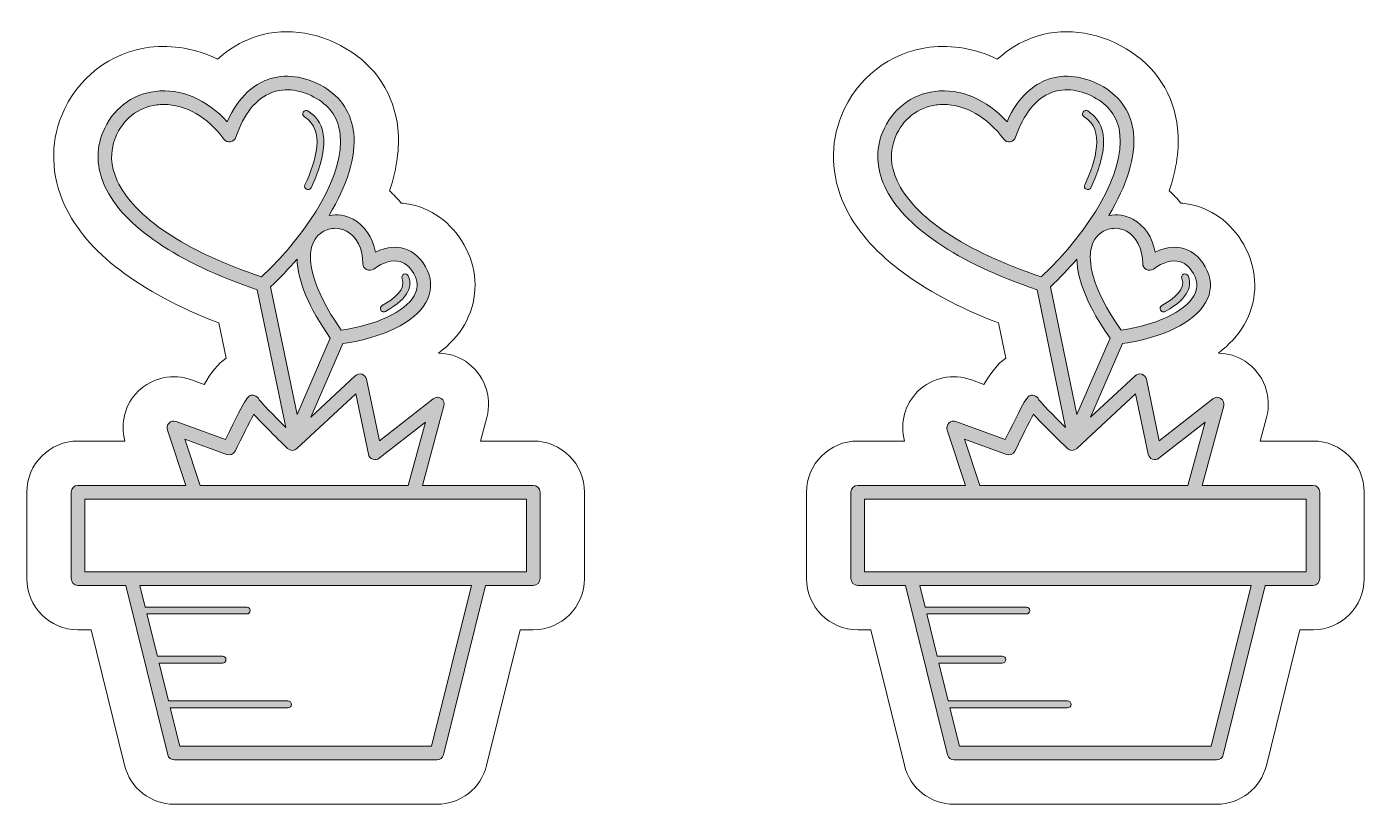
# Model space of a CAD drawing. Header units: inches. Extents: x 4.6 to 25.4, y -21 to -8.9.
import ezdxf

# ---------------------------------------------------------------- set-up
doc = ezdxf.new("R2010")
doc.units = ezdxf.units.IN
doc.header["$MEASUREMENT"] = 0
doc.layers.add('1', color=7, linetype='Continuous')

# ---------------------------------------------------------------- blocks, each defined once
blk = doc.blocks.new('block 2')
at = {"layer": '1', "lineweight": 0}
blk.add_lwpolyline([(12.374, -17.389), (5.512, -17.389), (5.512, -16.26), (12.374, -16.26), (12.374, -17.389)], dxfattribs=at)
for points, knots in [([(12.48, -16.048), (12.48, -16.048), (10.756, -16.048), (10.756, -16.048), (10.756, -16.048), (11.092, -14.813), (11.092, -14.813), (11.104, -14.768), (11.086, -14.722), (11.048, -14.696), (11.01, -14.671), (10.96, -14.673), (10.924, -14.701), (10.924, -14.701), (10.09, -15.353), (10.09, -15.353), (10.09, -15.353), (9.89, -14.4), (9.89, -14.4), (9.882, -14.363), (9.855, -14.333), (9.819, -14.321), (9.781, -14.31), (9.743, -14.318), (9.715, -14.344), (9.715, -14.344), (9.022, -14.988), (9.022, -14.988), (9.022, -14.988), (9.521, -13.844), (9.521, -13.844), (10.132, -13.761), (10.636, -13.515), (10.811, -13.209), (10.901, -13.052), (10.91, -12.881), (10.838, -12.715), (10.759, -12.535), (10.627, -12.412), (10.466, -12.368), (10.366, -12.34), (10.216, -12.332), (10.028, -12.424), (9.985, -12.197), (9.862, -12.013), (9.682, -11.914), (9.564, -11.848), (9.434, -11.832), (9.307, -11.855), (9.585, -11.39), (9.729, -10.941), (9.69, -10.578), (9.657, -10.267), (9.496, -10.018), (9.225, -9.859), (8.928, -9.685), (8.616, -9.646), (8.344, -9.746), (8.156, -9.817), (7.906, -9.988), (7.725, -10.399), (7.41, -10.052), (6.999, -9.875), (6.605, -9.928), (6.235, -9.974), (5.939, -10.206), (5.792, -10.564), (5.682, -10.83), (5.694, -11.12), (5.825, -11.405), (6.109, -12.023), (6.951, -12.59), (8.191, -13.008), (8.191, -13.008), (8.635, -15.149), (8.635, -15.149), (8.436, -14.951), (8.256, -14.766), (8.22, -14.716), (8.208, -14.685), (8.18, -14.66), (8.146, -14.652), (8.05, -14.629), (8.046, -14.629), (7.699, -15.337), (7.699, -15.337), (6.933, -15.056), (6.933, -15.056), (6.893, -15.041), (6.851, -15.052), (6.822, -15.08), (6.793, -15.108), (6.783, -15.151), (6.796, -15.189), (6.796, -15.189), (7.082, -16.048), (7.082, -16.048), (7.082, -16.048), (5.406, -16.048), (5.406, -16.048), (5.347, -16.048), (5.3, -16.096), (5.3, -16.154), (5.3, -16.154), (5.3, -17.495), (5.3, -17.495), (5.3, -17.553), (5.347, -17.6), (5.406, -17.6), (5.406, -17.6), (6.15, -17.6), (6.15, -17.6), (6.15, -17.6), (6.801, -20.23), (6.801, -20.23), (6.812, -20.277), (6.855, -20.31), (6.903, -20.31), (6.903, -20.31), (10.982, -20.31), (10.982, -20.31), (11.031, -20.31), (11.073, -20.277), (11.085, -20.23), (11.085, -20.23), (11.736, -17.6), (11.736, -17.6), (11.736, -17.6), (12.48, -17.6), (12.48, -17.6), (12.538, -17.6), (12.586, -17.553), (12.586, -17.495), (12.586, -17.495), (12.586, -16.154), (12.586, -16.154), (12.586, -16.096), (12.538, -16.048), (12.48, -16.048)], [0, 0, 0, 0, 1, 1, 1, 2, 2, 2, 3, 3, 3, 4, 4, 4, 5, 5, 5, 6, 6, 6, 7, 7, 7, 8, 8, 8, 9, 9, 9, 10, 10, 10, 11, 11, 11, 12, 12, 12, 13, 13, 13, 14, 14, 14, 15, 15, 15, 16, 16, 16, 17, 17, 17, 18, 18, 18, 19, 19, 19, 20, 20, 20, 21, 21, 21, 22, 22, 22, 23, 23, 23, 24, 24, 24, 25, 25, 25, 26, 26, 26, 27, 27, 27, 28, 28, 28, 29, 29, 29, 30, 30, 30, 31, 31, 31, 32, 32, 32, 33, 33, 33, 34, 34, 34, 35, 35, 35, 36, 36, 36, 37, 37, 37, 38, 38, 38, 39, 39, 39, 40, 40, 40, 41, 41, 41, 42, 42, 42, 43, 43, 43, 44, 44, 44, 45, 45, 45, 46, 46, 46, 46]), ([(6.017, -11.316), (5.91, -11.084), (5.9, -10.858), (5.987, -10.645), (6.105, -10.359), (6.339, -10.174), (6.631, -10.138), (6.667, -10.133), (6.702, -10.131), (6.738, -10.131), (7.077, -10.131), (7.42, -10.326), (7.674, -10.669), (7.698, -10.701), (7.737, -10.717), (7.776, -10.711), (7.815, -10.704), (7.847, -10.677), (7.859, -10.64), (7.981, -10.276), (8.175, -10.036), (8.419, -9.944), (8.628, -9.865), (8.877, -9.9), (9.117, -10.041), (9.332, -10.167), (9.454, -10.355), (9.48, -10.6), (9.542, -11.18), (9.052, -12.062), (8.257, -12.808), (7.072, -12.41), (6.277, -11.881), (6.017, -11.316)], [0, 0, 0, 0, 1, 1, 1, 2, 2, 2, 3, 3, 3, 4, 4, 4, 5, 5, 5, 6, 6, 6, 7, 7, 7, 8, 8, 8, 9, 9, 9, 10, 10, 10, 11, 11, 11, 11]), ([(9.407, -12.054), (9.466, -12.054), (9.525, -12.069), (9.58, -12.099), (9.736, -12.185), (9.831, -12.373), (9.833, -12.602), (9.834, -12.642), (9.856, -12.678), (9.891, -12.696), (9.926, -12.713), (9.968, -12.71), (10.001, -12.687), (10.152, -12.579), (10.293, -12.539), (10.41, -12.572), (10.508, -12.599), (10.591, -12.68), (10.644, -12.8), (10.69, -12.905), (10.685, -13.005), (10.628, -13.103), (10.486, -13.351), (10.036, -13.561), (9.496, -13.635), (9.012, -12.947), (8.996, -12.552), (9.03, -12.376), (9.053, -12.259), (9.111, -12.171), (9.201, -12.115), (9.267, -12.074), (9.337, -12.054), (9.407, -12.054)], [0, 0, 0, 0, 1, 1, 1, 2, 2, 2, 3, 3, 3, 4, 4, 4, 5, 5, 5, 6, 6, 6, 7, 7, 7, 8, 8, 8, 9, 9, 9, 10, 10, 10, 11, 11, 11, 11]), ([(9.326, -13.76), (9.326, -13.76), (8.809, -14.946), (8.809, -14.946), (8.809, -14.946), (8.398, -12.963), (8.398, -12.963), (8.547, -12.823), (8.683, -12.679), (8.81, -12.534), (8.819, -12.87), (8.994, -13.288), (9.326, -13.76)], [0, 0, 0, 0, 1, 1, 1, 2, 2, 2, 3, 3, 3, 4, 4, 4, 4]), ([(7.066, -15.331), (7.066, -15.331), (7.715, -15.568), (7.715, -15.568), (7.766, -15.587), (7.823, -15.564), (7.847, -15.516), (7.95, -15.305), (8.065, -15.077), (8.136, -14.941), (8.226, -15.041), (8.384, -15.202), (8.662, -15.474), (8.702, -15.513), (8.766, -15.514), (8.808, -15.475), (8.808, -15.475), (9.721, -14.627), (9.721, -14.627), (9.721, -14.627), (9.918, -15.563), (9.918, -15.563), (9.926, -15.598), (9.951, -15.628), (9.986, -15.64), (10.02, -15.653), (10.058, -15.647), (10.087, -15.624), (10.087, -15.624), (10.804, -15.064), (10.804, -15.064), (10.804, -15.064), (10.537, -16.048), (10.537, -16.048), (10.537, -16.048), (7.305, -16.048), (7.305, -16.048), (7.305, -16.048), (7.066, -15.331), (7.066, -15.331)], [0, 0, 0, 0, 1, 1, 1, 2, 2, 2, 3, 3, 3, 4, 4, 4, 5, 5, 5, 6, 6, 6, 7, 7, 7, 8, 8, 8, 9, 9, 9, 10, 10, 10, 11, 11, 11, 12, 12, 12, 13, 13, 13, 13]), ([(10.9, -20.099), (10.9, -20.099), (6.986, -20.099), (6.986, -20.099), (6.986, -20.099), (6.838, -19.502), (6.838, -19.502), (6.838, -19.502), (8.668, -19.502), (8.668, -19.502), (8.697, -19.502), (8.721, -19.479), (8.721, -19.449), (8.721, -19.42), (8.697, -19.396), (8.668, -19.396), (8.668, -19.396), (6.812, -19.396), (6.812, -19.396), (6.812, -19.396), (6.666, -18.807), (6.666, -18.807), (6.666, -18.807), (7.652, -18.807), (7.652, -18.807), (7.681, -18.807), (7.705, -18.783), (7.705, -18.754), (7.705, -18.724), (7.681, -18.701), (7.652, -18.701), (7.652, -18.701), (6.64, -18.701), (6.64, -18.701), (6.64, -18.701), (6.478, -18.045), (6.478, -18.045), (6.478, -18.045), (8.027, -18.045), (8.027, -18.045), (8.057, -18.045), (8.081, -18.021), (8.081, -17.992), (8.081, -17.962), (8.057, -17.939), (8.027, -17.939), (8.027, -17.939), (6.452, -17.939), (6.452, -17.939), (6.452, -17.939), (6.368, -17.6), (6.368, -17.6), (6.368, -17.6), (11.518, -17.6), (11.518, -17.6), (11.518, -17.6), (10.9, -20.099), (10.9, -20.099)], [0, 0, 0, 0, 1, 1, 1, 2, 2, 2, 3, 3, 3, 4, 4, 4, 5, 5, 5, 6, 6, 6, 7, 7, 7, 8, 8, 8, 9, 9, 9, 10, 10, 10, 11, 11, 11, 12, 12, 12, 13, 13, 13, 14, 14, 14, 15, 15, 15, 16, 16, 16, 17, 17, 17, 18, 18, 18, 19, 19, 19, 19])]:
    blk.add_open_spline(points, degree=3, knots=knots, dxfattribs=at)
blk = doc.blocks.new('block 3')
at = {"layer": '1', "lineweight": 0}
blk.add_lwpolyline([(24.489, -17.389), (17.626, -17.389), (17.626, -16.26), (24.489, -16.26), (24.489, -17.389)], dxfattribs=at)
for points, knots in [([(24.594, -16.048), (24.594, -16.048), (22.87, -16.048), (22.87, -16.048), (22.87, -16.048), (23.206, -14.813), (23.206, -14.813), (23.218, -14.768), (23.201, -14.722), (23.163, -14.696), (23.124, -14.671), (23.074, -14.673), (23.039, -14.701), (23.039, -14.701), (22.205, -15.353), (22.205, -15.353), (22.205, -15.353), (22.005, -14.4), (22.005, -14.4), (21.997, -14.363), (21.97, -14.333), (21.933, -14.321), (21.896, -14.31), (21.857, -14.318), (21.829, -14.344), (21.829, -14.344), (21.137, -14.988), (21.137, -14.988), (21.137, -14.988), (21.635, -13.844), (21.635, -13.844), (22.247, -13.761), (22.75, -13.515), (22.926, -13.209), (23.016, -13.052), (23.025, -12.881), (22.952, -12.715), (22.874, -12.535), (22.742, -12.412), (22.58, -12.368), (22.48, -12.34), (22.331, -12.332), (22.142, -12.424), (22.099, -12.197), (21.977, -12.013), (21.797, -11.914), (21.678, -11.848), (21.549, -11.832), (21.422, -11.855), (21.7, -11.39), (21.844, -10.941), (21.805, -10.578), (21.772, -10.267), (21.611, -10.018), (21.339, -9.859), (21.043, -9.685), (20.73, -9.646), (20.459, -9.746), (20.271, -9.817), (20.02, -9.988), (19.84, -10.399), (19.525, -10.052), (19.114, -9.875), (18.719, -9.928), (18.35, -9.974), (18.053, -10.206), (17.906, -10.564), (17.797, -10.83), (17.809, -11.12), (17.939, -11.405), (18.224, -12.023), (19.065, -12.59), (20.306, -13.008), (20.306, -13.008), (20.749, -15.149), (20.749, -15.149), (20.551, -14.951), (20.371, -14.766), (20.335, -14.716), (20.322, -14.685), (20.295, -14.66), (20.26, -14.652), (20.165, -14.629), (20.161, -14.629), (19.813, -15.337), (19.813, -15.337), (19.047, -15.056), (19.047, -15.056), (19.008, -15.041), (18.966, -15.052), (18.937, -15.08), (18.908, -15.108), (18.897, -15.151), (18.91, -15.189), (18.91, -15.189), (19.197, -16.048), (19.197, -16.048), (19.197, -16.048), (17.52, -16.048), (17.52, -16.048), (17.462, -16.048), (17.415, -16.096), (17.415, -16.154), (17.415, -16.154), (17.415, -17.495), (17.415, -17.495), (17.415, -17.553), (17.462, -17.6), (17.52, -17.6), (17.52, -17.6), (18.265, -17.6), (18.265, -17.6), (18.265, -17.6), (18.915, -20.23), (18.915, -20.23), (18.927, -20.277), (18.969, -20.31), (19.018, -20.31), (19.018, -20.31), (23.097, -20.31), (23.097, -20.31), (23.145, -20.31), (23.188, -20.277), (23.2, -20.23), (23.2, -20.23), (23.85, -17.6), (23.85, -17.6), (23.85, -17.6), (24.594, -17.6), (24.594, -17.6), (24.653, -17.6), (24.7, -17.553), (24.7, -17.495), (24.7, -17.495), (24.7, -16.154), (24.7, -16.154), (24.7, -16.096), (24.653, -16.048), (24.594, -16.048)], [0, 0, 0, 0, 1, 1, 1, 2, 2, 2, 3, 3, 3, 4, 4, 4, 5, 5, 5, 6, 6, 6, 7, 7, 7, 8, 8, 8, 9, 9, 9, 10, 10, 10, 11, 11, 11, 12, 12, 12, 13, 13, 13, 14, 14, 14, 15, 15, 15, 16, 16, 16, 17, 17, 17, 18, 18, 18, 19, 19, 19, 20, 20, 20, 21, 21, 21, 22, 22, 22, 23, 23, 23, 24, 24, 24, 25, 25, 25, 26, 26, 26, 27, 27, 27, 28, 28, 28, 29, 29, 29, 30, 30, 30, 31, 31, 31, 32, 32, 32, 33, 33, 33, 34, 34, 34, 35, 35, 35, 36, 36, 36, 37, 37, 37, 38, 38, 38, 39, 39, 39, 40, 40, 40, 41, 41, 41, 42, 42, 42, 43, 43, 43, 44, 44, 44, 45, 45, 45, 46, 46, 46, 46]), ([(18.131, -11.316), (18.025, -11.084), (18.015, -10.858), (18.102, -10.645), (18.219, -10.359), (18.454, -10.174), (18.745, -10.138), (18.781, -10.133), (18.817, -10.131), (18.853, -10.131), (19.191, -10.131), (19.535, -10.326), (19.789, -10.669), (19.812, -10.701), (19.852, -10.717), (19.89, -10.711), (19.929, -10.704), (19.961, -10.677), (19.974, -10.64), (20.096, -10.276), (20.289, -10.036), (20.533, -9.944), (20.742, -9.865), (20.992, -9.9), (21.232, -10.041), (21.446, -10.167), (21.568, -10.355), (21.594, -10.6), (21.656, -11.18), (21.166, -12.062), (20.371, -12.808), (19.186, -12.41), (18.392, -11.881), (18.131, -11.316)], [0, 0, 0, 0, 1, 1, 1, 2, 2, 2, 3, 3, 3, 4, 4, 4, 5, 5, 5, 6, 6, 6, 7, 7, 7, 8, 8, 8, 9, 9, 9, 10, 10, 10, 11, 11, 11, 11]), ([(21.521, -12.054), (21.581, -12.054), (21.64, -12.069), (21.695, -12.099), (21.851, -12.185), (21.946, -12.373), (21.948, -12.602), (21.948, -12.642), (21.971, -12.678), (22.006, -12.696), (22.041, -12.713), (22.083, -12.71), (22.115, -12.687), (22.266, -12.579), (22.408, -12.539), (22.524, -12.572), (22.623, -12.599), (22.706, -12.68), (22.758, -12.8), (22.804, -12.905), (22.799, -13.005), (22.742, -13.103), (22.6, -13.351), (22.15, -13.561), (21.611, -13.635), (21.126, -12.947), (21.11, -12.552), (21.145, -12.376), (21.168, -12.259), (21.225, -12.171), (21.315, -12.115), (21.381, -12.074), (21.452, -12.054), (21.521, -12.054)], [0, 0, 0, 0, 1, 1, 1, 2, 2, 2, 3, 3, 3, 4, 4, 4, 5, 5, 5, 6, 6, 6, 7, 7, 7, 8, 8, 8, 9, 9, 9, 10, 10, 10, 11, 11, 11, 11]), ([(21.441, -13.76), (21.441, -13.76), (20.924, -14.946), (20.924, -14.946), (20.924, -14.946), (20.513, -12.963), (20.513, -12.963), (20.662, -12.823), (20.798, -12.679), (20.924, -12.534), (20.934, -12.87), (21.109, -13.288), (21.441, -13.76)], [0, 0, 0, 0, 1, 1, 1, 2, 2, 2, 3, 3, 3, 4, 4, 4, 4]), ([(19.18, -15.331), (19.18, -15.331), (19.83, -15.568), (19.83, -15.568), (19.881, -15.587), (19.938, -15.564), (19.961, -15.516), (20.065, -15.305), (20.179, -15.077), (20.25, -14.941), (20.34, -15.041), (20.499, -15.202), (20.777, -15.474), (20.817, -15.513), (20.881, -15.514), (20.923, -15.475), (20.923, -15.475), (21.836, -14.627), (21.836, -14.627), (21.836, -14.627), (22.033, -15.563), (22.033, -15.563), (22.04, -15.598), (22.066, -15.628), (22.1, -15.64), (22.135, -15.653), (22.173, -15.647), (22.201, -15.624), (22.201, -15.624), (22.918, -15.064), (22.918, -15.064), (22.918, -15.064), (22.651, -16.048), (22.651, -16.048), (22.651, -16.048), (19.42, -16.048), (19.42, -16.048), (19.42, -16.048), (19.18, -15.331), (19.18, -15.331)], [0, 0, 0, 0, 1, 1, 1, 2, 2, 2, 3, 3, 3, 4, 4, 4, 5, 5, 5, 6, 6, 6, 7, 7, 7, 8, 8, 8, 9, 9, 9, 10, 10, 10, 11, 11, 11, 12, 12, 12, 13, 13, 13, 13]), ([(23.014, -20.099), (23.014, -20.099), (19.101, -20.099), (19.101, -20.099), (19.101, -20.099), (18.953, -19.502), (18.953, -19.502), (18.953, -19.502), (20.782, -19.502), (20.782, -19.502), (20.811, -19.502), (20.835, -19.479), (20.835, -19.449), (20.835, -19.42), (20.811, -19.396), (20.782, -19.396), (20.782, -19.396), (18.927, -19.396), (18.927, -19.396), (18.927, -19.396), (18.781, -18.807), (18.781, -18.807), (18.781, -18.807), (19.766, -18.807), (19.766, -18.807), (19.796, -18.807), (19.82, -18.783), (19.82, -18.754), (19.82, -18.724), (19.796, -18.701), (19.766, -18.701), (19.766, -18.701), (18.755, -18.701), (18.755, -18.701), (18.755, -18.701), (18.592, -18.045), (18.592, -18.045), (18.592, -18.045), (20.142, -18.045), (20.142, -18.045), (20.171, -18.045), (20.195, -18.021), (20.195, -17.992), (20.195, -17.962), (20.171, -17.939), (20.142, -17.939), (20.142, -17.939), (18.566, -17.939), (18.566, -17.939), (18.566, -17.939), (18.483, -17.6), (18.483, -17.6), (18.483, -17.6), (23.632, -17.6), (23.632, -17.6), (23.632, -17.6), (23.014, -20.099), (23.014, -20.099)], [0, 0, 0, 0, 1, 1, 1, 2, 2, 2, 3, 3, 3, 4, 4, 4, 5, 5, 5, 6, 6, 6, 7, 7, 7, 8, 8, 8, 9, 9, 9, 10, 10, 10, 11, 11, 11, 12, 12, 12, 13, 13, 13, 14, 14, 14, 15, 15, 15, 16, 16, 16, 17, 17, 17, 18, 18, 18, 19, 19, 19, 19])]:
    blk.add_open_spline(points, degree=3, knots=knots, dxfattribs=at)

msp = doc.modelspace()

# ---------------------------------------------------------------- hatches: boundary and pattern name
at = {"layer": '1', "true_color": 0xffffff}
h = msp.add_hatch(color=7, dxfattribs=at)
h.dxf.hatch_style = 2
edge = h.paths.add_edge_path()
edge.add_spline(control_points=[(12.48, -16.048), (12.48, -16.048), (10.756, -16.048), (10.756, -16.048), (10.756, -16.048), (11.092, -14.813), (11.092, -14.813), (11.104, -14.768), (11.086, -14.722), (11.048, -14.696), (11.01, -14.671), (10.96, -14.673), (10.924, -14.701), (10.924, -14.701), (10.09, -15.353), (10.09, -15.353), (10.09, -15.353), (9.89, -14.4), (9.89, -14.4), (9.882, -14.363), (9.855, -14.333), (9.819, -14.321), (9.781, -14.31), (9.743, -14.318), (9.715, -14.344), (9.715, -14.344), (9.022, -14.988), (9.022, -14.988), (9.022, -14.988), (9.521, -13.844), (9.521, -13.844), (10.132, -13.761), (10.636, -13.515), (10.811, -13.209), (10.901, -13.052), (10.91, -12.881), (10.838, -12.715), (10.759, -12.535), (10.627, -12.412), (10.466, -12.368), (10.366, -12.34), (10.216, -12.332), (10.028, -12.424), (9.985, -12.197), (9.862, -12.013), (9.682, -11.914), (9.564, -11.848), (9.434, -11.832), (9.307, -11.855), (9.585, -11.39), (9.729, -10.941), (9.69, -10.578), (9.657, -10.267), (9.496, -10.018), (9.225, -9.859), (8.928, -9.685), (8.616, -9.646), (8.344, -9.746), (8.156, -9.817), (7.906, -9.988), (7.725, -10.399), (7.41, -10.052), (6.999, -9.875), (6.605, -9.928), (6.235, -9.974), (5.939, -10.206), (5.792, -10.564), (5.682, -10.83), (5.694, -11.12), (5.825, -11.405), (6.109, -12.023), (6.951, -12.59), (8.191, -13.008), (8.191, -13.008), (8.635, -15.149), (8.635, -15.149), (8.436, -14.951), (8.256, -14.766), (8.22, -14.716), (8.208, -14.685), (8.18, -14.66), (8.146, -14.652), (8.05, -14.629), (8.046, -14.629), (7.699, -15.337), (7.699, -15.337), (6.933, -15.056), (6.933, -15.056), (6.893, -15.041), (6.851, -15.052), (6.822, -15.08), (6.793, -15.108), (6.783, -15.151), (6.796, -15.189), (6.796, -15.189), (7.082, -16.048), (7.082, -16.048), (7.082, -16.048), (5.406, -16.048), (5.406, -16.048), (5.347, -16.048), (5.3, -16.096), (5.3, -16.154), (5.3, -16.154), (5.3, -17.495), (5.3, -17.495), (5.3, -17.553), (5.347, -17.6), (5.406, -17.6), (5.406, -17.6), (6.15, -17.6), (6.15, -17.6), (6.15, -17.6), (6.801, -20.23), (6.801, -20.23), (6.812, -20.277), (6.855, -20.31), (6.903, -20.31), (6.903, -20.31), (10.982, -20.31), (10.982, -20.31), (11.031, -20.31), (11.073, -20.277), (11.085, -20.23), (11.085, -20.23), (11.736, -17.6), (11.736, -17.6), (11.736, -17.6), (12.48, -17.6), (12.48, -17.6), (12.538, -17.6), (12.586, -17.553), (12.586, -17.495), (12.586, -17.495), (12.586, -16.154), (12.586, -16.154), (12.586, -16.096), (12.538, -16.048), (12.48, -16.048)], knot_values=[0, 0, 0, 0, 1, 1, 1, 2, 2, 2, 3, 3, 3, 4, 4, 4, 5, 5, 5, 6, 6, 6, 7, 7, 7, 8, 8, 8, 9, 9, 9, 10, 10, 10, 11, 11, 11, 12, 12, 12, 13, 13, 13, 14, 14, 14, 15, 15, 15, 16, 16, 16, 17, 17, 17, 18, 18, 18, 19, 19, 19, 20, 20, 20, 21, 21, 21, 22, 22, 22, 23, 23, 23, 24, 24, 24, 25, 25, 25, 26, 26, 26, 27, 27, 27, 28, 28, 28, 29, 29, 29, 30, 30, 30, 31, 31, 31, 32, 32, 32, 33, 33, 33, 34, 34, 34, 35, 35, 35, 36, 36, 36, 37, 37, 37, 38, 38, 38, 39, 39, 39, 40, 40, 40, 41, 41, 41, 42, 42, 42, 43, 43, 43, 44, 44, 44, 45, 45, 45, 46, 46, 46, 46], degree=3, periodic=1)
edge = h.paths.add_edge_path()
edge.add_spline(control_points=[(9.407, -12.054), (9.466, -12.054), (9.525, -12.069), (9.58, -12.099), (9.736, -12.185), (9.831, -12.373), (9.833, -12.602), (9.834, -12.642), (9.856, -12.678), (9.891, -12.696), (9.926, -12.713), (9.968, -12.71), (10.001, -12.687), (10.152, -12.579), (10.293, -12.539), (10.41, -12.572), (10.508, -12.599), (10.591, -12.68), (10.644, -12.8), (10.69, -12.905), (10.685, -13.005), (10.628, -13.103), (10.486, -13.351), (10.036, -13.561), (9.496, -13.635), (9.012, -12.947), (8.996, -12.552), (9.03, -12.376), (9.053, -12.259), (9.111, -12.171), (9.201, -12.115), (9.267, -12.074), (9.337, -12.054), (9.407, -12.054)], knot_values=[0, 0, 0, 0, 1, 1, 1, 2, 2, 2, 3, 3, 3, 4, 4, 4, 5, 5, 5, 6, 6, 6, 7, 7, 7, 8, 8, 8, 9, 9, 9, 10, 10, 10, 11, 11, 11, 11], degree=3, periodic=1)
edge = h.paths.add_edge_path()
edge.add_spline(control_points=[(9.326, -13.76), (9.326, -13.76), (8.809, -14.946), (8.809, -14.946), (8.809, -14.946), (8.398, -12.963), (8.398, -12.963), (8.547, -12.823), (8.683, -12.679), (8.81, -12.534), (8.819, -12.87), (8.994, -13.288), (9.326, -13.76)], knot_values=[0, 0, 0, 0, 1, 1, 1, 2, 2, 2, 3, 3, 3, 4, 4, 4, 4], degree=3, periodic=1)
edge = h.paths.add_edge_path()
edge.add_spline(control_points=[(6.017, -11.316), (5.91, -11.084), (5.9, -10.858), (5.987, -10.645), (6.105, -10.359), (6.339, -10.174), (6.631, -10.138), (6.667, -10.133), (6.702, -10.131), (6.738, -10.131), (7.077, -10.131), (7.42, -10.326), (7.674, -10.669), (7.698, -10.701), (7.737, -10.717), (7.776, -10.711), (7.815, -10.704), (7.847, -10.677), (7.859, -10.64), (7.981, -10.276), (8.175, -10.036), (8.419, -9.944), (8.628, -9.865), (8.877, -9.9), (9.117, -10.041), (9.332, -10.167), (9.454, -10.355), (9.48, -10.6), (9.542, -11.18), (9.052, -12.062), (8.257, -12.808), (7.072, -12.41), (6.277, -11.881), (6.017, -11.316)], knot_values=[0, 0, 0, 0, 1, 1, 1, 2, 2, 2, 3, 3, 3, 4, 4, 4, 5, 5, 5, 6, 6, 6, 7, 7, 7, 8, 8, 8, 9, 9, 9, 10, 10, 10, 11, 11, 11, 11], degree=3, periodic=1)
edge = h.paths.add_edge_path()
edge.add_spline(control_points=[(7.066, -15.331), (7.066, -15.331), (7.715, -15.568), (7.715, -15.568), (7.766, -15.587), (7.823, -15.564), (7.847, -15.516), (7.95, -15.305), (8.065, -15.077), (8.136, -14.941), (8.226, -15.041), (8.384, -15.202), (8.662, -15.474), (8.702, -15.513), (8.766, -15.514), (8.808, -15.475), (8.808, -15.475), (9.721, -14.627), (9.721, -14.627), (9.721, -14.627), (9.918, -15.563), (9.918, -15.563), (9.926, -15.598), (9.951, -15.628), (9.986, -15.64), (10.02, -15.653), (10.058, -15.647), (10.087, -15.624), (10.087, -15.624), (10.804, -15.064), (10.804, -15.064), (10.804, -15.064), (10.537, -16.048), (10.537, -16.048), (10.537, -16.048), (7.305, -16.048), (7.305, -16.048), (7.305, -16.048), (7.066, -15.331), (7.066, -15.331)], knot_values=[0, 0, 0, 0, 1, 1, 1, 2, 2, 2, 3, 3, 3, 4, 4, 4, 5, 5, 5, 6, 6, 6, 7, 7, 7, 8, 8, 8, 9, 9, 9, 10, 10, 10, 11, 11, 11, 12, 12, 12, 13, 13, 13, 13], degree=3, periodic=1)
edge = h.paths.add_edge_path()
edge.add_spline(control_points=[(10.9, -20.099), (10.9, -20.099), (6.986, -20.099), (6.986, -20.099), (6.986, -20.099), (6.838, -19.502), (6.838, -19.502), (6.838, -19.502), (8.668, -19.502), (8.668, -19.502), (8.697, -19.502), (8.721, -19.479), (8.721, -19.449), (8.721, -19.42), (8.697, -19.396), (8.668, -19.396), (8.668, -19.396), (6.812, -19.396), (6.812, -19.396), (6.812, -19.396), (6.666, -18.807), (6.666, -18.807), (6.666, -18.807), (7.652, -18.807), (7.652, -18.807), (7.681, -18.807), (7.705, -18.783), (7.705, -18.754), (7.705, -18.724), (7.681, -18.701), (7.652, -18.701), (7.652, -18.701), (6.64, -18.701), (6.64, -18.701), (6.64, -18.701), (6.478, -18.045), (6.478, -18.045), (6.478, -18.045), (8.027, -18.045), (8.027, -18.045), (8.057, -18.045), (8.081, -18.021), (8.081, -17.992), (8.081, -17.962), (8.057, -17.939), (8.027, -17.939), (8.027, -17.939), (6.452, -17.939), (6.452, -17.939), (6.452, -17.939), (6.368, -17.6), (6.368, -17.6), (6.368, -17.6), (11.518, -17.6), (11.518, -17.6), (11.518, -17.6), (10.9, -20.099), (10.9, -20.099)], knot_values=[0, 0, 0, 0, 1, 1, 1, 2, 2, 2, 3, 3, 3, 4, 4, 4, 5, 5, 5, 6, 6, 6, 7, 7, 7, 8, 8, 8, 9, 9, 9, 10, 10, 10, 11, 11, 11, 12, 12, 12, 13, 13, 13, 14, 14, 14, 15, 15, 15, 16, 16, 16, 17, 17, 17, 18, 18, 18, 19, 19, 19, 19], degree=3, periodic=1)
h.paths.add_polyline_path([(12.374, -17.389), (5.512, -17.389), (5.512, -16.26), (12.374, -16.26)])
edge = h.paths.add_edge_path()
edge.add_spline(control_points=[(8.925, -10.323), (8.9, -10.308), (8.892, -10.276), (8.907, -10.251), (8.922, -10.225), (8.954, -10.218), (8.979, -10.232), (9.197, -10.363), (9.381, -10.675), (9.029, -11.423), (9.02, -11.442), (9, -11.453), (8.981, -11.453), (8.973, -11.453), (8.966, -11.451), (8.958, -11.448), (8.932, -11.435), (8.92, -11.404), (8.933, -11.377), (9.109, -11.004), (9.25, -10.519), (8.925, -10.323)], knot_values=[0, 0, 0, 0, 1, 1, 1, 2, 2, 2, 3, 3, 3, 4, 4, 4, 5, 5, 5, 6, 6, 6, 7, 7, 7, 7], degree=3, periodic=1)
edge = h.paths.add_edge_path()
edge.add_spline(control_points=[(10.11, -13.325), (10.096, -13.299), (10.106, -13.267), (10.131, -13.253), (10.312, -13.154), (10.512, -13.001), (10.441, -12.835), (10.429, -12.809), (10.442, -12.778), (10.469, -12.766), (10.495, -12.754), (10.527, -12.767), (10.538, -12.794), (10.595, -12.926), (10.579, -13.129), (10.182, -13.346), (10.174, -13.351), (10.165, -13.353), (10.157, -13.353), (10.138, -13.353), (10.12, -13.343), (10.11, -13.325)], knot_values=[0, 0, 0, 0, 1, 1, 1, 2, 2, 2, 3, 3, 3, 4, 4, 4, 5, 5, 5, 6, 6, 6, 7, 7, 7, 7], degree=3, periodic=1)
h = msp.add_hatch(color=7, dxfattribs=at)
h.dxf.hatch_style = 2
edge = h.paths.add_edge_path()
edge.add_spline(control_points=[(24.594, -16.048), (24.594, -16.048), (22.87, -16.048), (22.87, -16.048), (22.87, -16.048), (23.206, -14.813), (23.206, -14.813), (23.218, -14.768), (23.201, -14.722), (23.163, -14.696), (23.124, -14.671), (23.074, -14.673), (23.039, -14.701), (23.039, -14.701), (22.205, -15.353), (22.205, -15.353), (22.205, -15.353), (22.005, -14.4), (22.005, -14.4), (21.997, -14.363), (21.97, -14.333), (21.933, -14.321), (21.896, -14.31), (21.857, -14.318), (21.829, -14.344), (21.829, -14.344), (21.137, -14.988), (21.137, -14.988), (21.137, -14.988), (21.635, -13.844), (21.635, -13.844), (22.247, -13.761), (22.75, -13.515), (22.926, -13.209), (23.016, -13.052), (23.025, -12.881), (22.952, -12.715), (22.874, -12.535), (22.742, -12.412), (22.58, -12.368), (22.48, -12.34), (22.331, -12.332), (22.142, -12.424), (22.099, -12.197), (21.977, -12.013), (21.797, -11.914), (21.678, -11.848), (21.549, -11.832), (21.422, -11.855), (21.7, -11.39), (21.844, -10.941), (21.805, -10.578), (21.772, -10.267), (21.611, -10.018), (21.339, -9.859), (21.043, -9.685), (20.73, -9.646), (20.459, -9.746), (20.271, -9.817), (20.02, -9.988), (19.84, -10.399), (19.525, -10.052), (19.114, -9.875), (18.719, -9.928), (18.35, -9.974), (18.053, -10.206), (17.906, -10.564), (17.797, -10.83), (17.809, -11.12), (17.939, -11.405), (18.224, -12.023), (19.065, -12.59), (20.306, -13.008), (20.306, -13.008), (20.749, -15.149), (20.749, -15.149), (20.551, -14.951), (20.371, -14.766), (20.335, -14.716), (20.322, -14.685), (20.295, -14.66), (20.26, -14.652), (20.165, -14.629), (20.161, -14.629), (19.813, -15.337), (19.813, -15.337), (19.047, -15.056), (19.047, -15.056), (19.008, -15.041), (18.966, -15.052), (18.937, -15.08), (18.908, -15.108), (18.897, -15.151), (18.91, -15.189), (18.91, -15.189), (19.197, -16.048), (19.197, -16.048), (19.197, -16.048), (17.52, -16.048), (17.52, -16.048), (17.462, -16.048), (17.415, -16.096), (17.415, -16.154), (17.415, -16.154), (17.415, -17.495), (17.415, -17.495), (17.415, -17.553), (17.462, -17.6), (17.52, -17.6), (17.52, -17.6), (18.265, -17.6), (18.265, -17.6), (18.265, -17.6), (18.915, -20.23), (18.915, -20.23), (18.927, -20.277), (18.969, -20.31), (19.018, -20.31), (19.018, -20.31), (23.097, -20.31), (23.097, -20.31), (23.145, -20.31), (23.188, -20.277), (23.2, -20.23), (23.2, -20.23), (23.85, -17.6), (23.85, -17.6), (23.85, -17.6), (24.594, -17.6), (24.594, -17.6), (24.653, -17.6), (24.7, -17.553), (24.7, -17.495), (24.7, -17.495), (24.7, -16.154), (24.7, -16.154), (24.7, -16.096), (24.653, -16.048), (24.594, -16.048)], knot_values=[0, 0, 0, 0, 1, 1, 1, 2, 2, 2, 3, 3, 3, 4, 4, 4, 5, 5, 5, 6, 6, 6, 7, 7, 7, 8, 8, 8, 9, 9, 9, 10, 10, 10, 11, 11, 11, 12, 12, 12, 13, 13, 13, 14, 14, 14, 15, 15, 15, 16, 16, 16, 17, 17, 17, 18, 18, 18, 19, 19, 19, 20, 20, 20, 21, 21, 21, 22, 22, 22, 23, 23, 23, 24, 24, 24, 25, 25, 25, 26, 26, 26, 27, 27, 27, 28, 28, 28, 29, 29, 29, 30, 30, 30, 31, 31, 31, 32, 32, 32, 33, 33, 33, 34, 34, 34, 35, 35, 35, 36, 36, 36, 37, 37, 37, 38, 38, 38, 39, 39, 39, 40, 40, 40, 41, 41, 41, 42, 42, 42, 43, 43, 43, 44, 44, 44, 45, 45, 45, 46, 46, 46, 46], degree=3, periodic=1)
edge = h.paths.add_edge_path()
edge.add_spline(control_points=[(21.521, -12.054), (21.581, -12.054), (21.64, -12.069), (21.695, -12.099), (21.851, -12.185), (21.946, -12.373), (21.948, -12.602), (21.948, -12.642), (21.971, -12.678), (22.006, -12.696), (22.041, -12.713), (22.083, -12.71), (22.115, -12.687), (22.266, -12.579), (22.408, -12.539), (22.524, -12.572), (22.623, -12.599), (22.706, -12.68), (22.758, -12.8), (22.804, -12.905), (22.799, -13.005), (22.742, -13.103), (22.6, -13.351), (22.15, -13.561), (21.611, -13.635), (21.126, -12.947), (21.11, -12.552), (21.145, -12.376), (21.168, -12.259), (21.225, -12.171), (21.315, -12.115), (21.381, -12.074), (21.452, -12.054), (21.521, -12.054)], knot_values=[0, 0, 0, 0, 1, 1, 1, 2, 2, 2, 3, 3, 3, 4, 4, 4, 5, 5, 5, 6, 6, 6, 7, 7, 7, 8, 8, 8, 9, 9, 9, 10, 10, 10, 11, 11, 11, 11], degree=3, periodic=1)
edge = h.paths.add_edge_path()
edge.add_spline(control_points=[(21.441, -13.76), (21.441, -13.76), (20.924, -14.946), (20.924, -14.946), (20.924, -14.946), (20.513, -12.963), (20.513, -12.963), (20.662, -12.823), (20.798, -12.679), (20.924, -12.534), (20.934, -12.87), (21.109, -13.288), (21.441, -13.76)], knot_values=[0, 0, 0, 0, 1, 1, 1, 2, 2, 2, 3, 3, 3, 4, 4, 4, 4], degree=3, periodic=1)
edge = h.paths.add_edge_path()
edge.add_spline(control_points=[(18.131, -11.316), (18.025, -11.084), (18.015, -10.858), (18.102, -10.645), (18.219, -10.359), (18.454, -10.174), (18.745, -10.138), (18.781, -10.133), (18.817, -10.131), (18.853, -10.131), (19.191, -10.131), (19.535, -10.326), (19.789, -10.669), (19.812, -10.701), (19.852, -10.717), (19.89, -10.711), (19.929, -10.704), (19.961, -10.677), (19.974, -10.64), (20.096, -10.276), (20.289, -10.036), (20.533, -9.944), (20.742, -9.865), (20.992, -9.9), (21.232, -10.041), (21.446, -10.167), (21.568, -10.355), (21.594, -10.6), (21.656, -11.18), (21.166, -12.062), (20.371, -12.808), (19.186, -12.41), (18.392, -11.881), (18.131, -11.316)], knot_values=[0, 0, 0, 0, 1, 1, 1, 2, 2, 2, 3, 3, 3, 4, 4, 4, 5, 5, 5, 6, 6, 6, 7, 7, 7, 8, 8, 8, 9, 9, 9, 10, 10, 10, 11, 11, 11, 11], degree=3, periodic=1)
edge = h.paths.add_edge_path()
edge.add_spline(control_points=[(19.18, -15.331), (19.18, -15.331), (19.83, -15.568), (19.83, -15.568), (19.881, -15.587), (19.938, -15.564), (19.961, -15.516), (20.065, -15.305), (20.179, -15.077), (20.25, -14.941), (20.34, -15.041), (20.499, -15.202), (20.777, -15.474), (20.817, -15.513), (20.881, -15.514), (20.923, -15.475), (20.923, -15.475), (21.836, -14.627), (21.836, -14.627), (21.836, -14.627), (22.033, -15.563), (22.033, -15.563), (22.04, -15.598), (22.066, -15.628), (22.1, -15.64), (22.135, -15.653), (22.173, -15.647), (22.201, -15.624), (22.201, -15.624), (22.918, -15.064), (22.918, -15.064), (22.918, -15.064), (22.651, -16.048), (22.651, -16.048), (22.651, -16.048), (19.42, -16.048), (19.42, -16.048), (19.42, -16.048), (19.18, -15.331), (19.18, -15.331)], knot_values=[0, 0, 0, 0, 1, 1, 1, 2, 2, 2, 3, 3, 3, 4, 4, 4, 5, 5, 5, 6, 6, 6, 7, 7, 7, 8, 8, 8, 9, 9, 9, 10, 10, 10, 11, 11, 11, 12, 12, 12, 13, 13, 13, 13], degree=3, periodic=1)
edge = h.paths.add_edge_path()
edge.add_spline(control_points=[(23.014, -20.099), (23.014, -20.099), (19.101, -20.099), (19.101, -20.099), (19.101, -20.099), (18.953, -19.502), (18.953, -19.502), (18.953, -19.502), (20.782, -19.502), (20.782, -19.502), (20.811, -19.502), (20.835, -19.479), (20.835, -19.449), (20.835, -19.42), (20.811, -19.396), (20.782, -19.396), (20.782, -19.396), (18.927, -19.396), (18.927, -19.396), (18.927, -19.396), (18.781, -18.807), (18.781, -18.807), (18.781, -18.807), (19.766, -18.807), (19.766, -18.807), (19.796, -18.807), (19.82, -18.783), (19.82, -18.754), (19.82, -18.724), (19.796, -18.701), (19.766, -18.701), (19.766, -18.701), (18.755, -18.701), (18.755, -18.701), (18.755, -18.701), (18.592, -18.045), (18.592, -18.045), (18.592, -18.045), (20.142, -18.045), (20.142, -18.045), (20.171, -18.045), (20.195, -18.021), (20.195, -17.992), (20.195, -17.962), (20.171, -17.939), (20.142, -17.939), (20.142, -17.939), (18.566, -17.939), (18.566, -17.939), (18.566, -17.939), (18.483, -17.6), (18.483, -17.6), (18.483, -17.6), (23.632, -17.6), (23.632, -17.6), (23.632, -17.6), (23.014, -20.099), (23.014, -20.099)], knot_values=[0, 0, 0, 0, 1, 1, 1, 2, 2, 2, 3, 3, 3, 4, 4, 4, 5, 5, 5, 6, 6, 6, 7, 7, 7, 8, 8, 8, 9, 9, 9, 10, 10, 10, 11, 11, 11, 12, 12, 12, 13, 13, 13, 14, 14, 14, 15, 15, 15, 16, 16, 16, 17, 17, 17, 18, 18, 18, 19, 19, 19, 19], degree=3, periodic=1)
h.paths.add_polyline_path([(24.489, -17.389), (17.626, -17.389), (17.626, -16.26), (24.489, -16.26)])
edge = h.paths.add_edge_path()
edge.add_spline(control_points=[(21.039, -10.323), (21.014, -10.308), (21.006, -10.276), (21.021, -10.251), (21.036, -10.225), (21.068, -10.218), (21.094, -10.232), (21.311, -10.363), (21.496, -10.675), (21.143, -11.423), (21.134, -11.442), (21.115, -11.453), (21.095, -11.453), (21.088, -11.453), (21.08, -11.451), (21.073, -11.448), (21.046, -11.435), (21.035, -11.404), (21.047, -11.377), (21.223, -11.004), (21.365, -10.519), (21.039, -10.323)], knot_values=[0, 0, 0, 0, 1, 1, 1, 2, 2, 2, 3, 3, 3, 4, 4, 4, 5, 5, 5, 6, 6, 6, 7, 7, 7, 7], degree=3, periodic=1)
edge = h.paths.add_edge_path()
edge.add_spline(control_points=[(22.225, -13.325), (22.211, -13.299), (22.22, -13.267), (22.246, -13.253), (22.426, -13.154), (22.626, -13.001), (22.556, -12.835), (22.544, -12.809), (22.557, -12.778), (22.584, -12.766), (22.61, -12.754), (22.641, -12.767), (22.653, -12.794), (22.709, -12.926), (22.693, -13.129), (22.297, -13.346), (22.288, -13.351), (22.28, -13.353), (22.271, -13.353), (22.252, -13.353), (22.234, -13.343), (22.225, -13.325)], knot_values=[0, 0, 0, 0, 1, 1, 1, 2, 2, 2, 3, 3, 3, 4, 4, 4, 5, 5, 5, 6, 6, 6, 7, 7, 7, 7], degree=3, periodic=1)

# ---------------------------------------------------------------- linework, layer by layer
at = {"layer": '1', "color": 12, "lineweight": 9, "true_color": 0xd00017}
for points in [[(12.48, -15.358), (12.48, -15.358), (11.658, -15.358), (11.658, -15.358), (11.658, -15.358), (11.757, -14.993), (11.757, -14.993), (11.847, -14.663), (11.716, -14.313), (11.426, -14.12), (11.299, -14.036), (11.153, -13.997), (11.008, -13.994), (11.177, -13.863), (11.316, -13.716), (11.41, -13.552), (11.607, -13.209), (11.629, -12.803), (11.47, -12.439), (11.309, -12.071), (11.01, -11.802), (10.648, -11.702), (10.585, -11.685), (10.51, -11.67), (10.425, -11.663), (10.372, -11.594), (10.311, -11.53), (10.246, -11.473), (10.358, -11.135), (10.408, -10.807), (10.376, -10.505), (10.32, -9.975), (10.035, -9.535), (9.574, -9.264), (9.095, -8.982), (8.572, -8.924), (8.103, -9.1), (7.945, -9.159), (7.757, -9.259), (7.573, -9.428), (7.241, -9.264), (6.878, -9.199), (6.519, -9.243), (5.905, -9.32), (5.394, -9.716), (5.153, -10.303), (4.972, -10.743), (4.988, -11.237), (5.198, -11.693), (5.535, -12.423), (6.359, -13.05), (7.594, -13.525), (7.594, -13.525), (7.707, -14.069), (7.707, -14.069), (7.581, -14.159), (7.473, -14.297), (7.366, -14.48), (7.366, -14.48), (7.172, -14.409), (7.172, -14.409), (6.886, -14.303), (6.56, -14.373), (6.341, -14.586), (6.136, -14.785), (6.061, -15.083), (6.133, -15.358), (6.133, -15.358), (5.406, -15.358), (5.406, -15.358), (4.967, -15.358), (4.61, -15.715), (4.61, -16.154), (4.61, -16.154), (4.61, -17.495), (4.61, -17.495), (4.61, -17.933), (4.967, -18.29), (5.406, -18.29), (5.406, -18.29), (5.61, -18.29), (5.61, -18.29), (5.61, -18.29), (6.131, -20.394), (6.131, -20.394), (6.218, -20.751), (6.536, -21), (6.903, -21), (6.903, -21), (10.982, -21), (10.982, -21), (11.35, -21), (11.668, -20.751), (11.755, -20.396), (11.755, -20.396), (12.275, -18.29), (12.275, -18.29), (12.275, -18.29), (12.48, -18.29), (12.48, -18.29), (12.918, -18.29), (13.275, -17.933), (13.275, -17.495), (13.275, -17.495), (13.275, -16.154), (13.275, -16.154), (13.275, -15.715), (12.918, -15.358), (12.48, -15.358)], [(24.594, -15.358), (24.594, -15.358), (23.773, -15.358), (23.773, -15.358), (23.773, -15.358), (23.872, -14.993), (23.872, -14.993), (23.961, -14.663), (23.83, -14.313), (23.541, -14.12), (23.413, -14.036), (23.268, -13.997), (23.123, -13.994), (23.291, -13.863), (23.43, -13.716), (23.524, -13.552), (23.722, -13.209), (23.743, -12.803), (23.584, -12.439), (23.424, -12.071), (23.125, -11.802), (22.763, -11.702), (22.699, -11.685), (22.624, -11.67), (22.54, -11.663), (22.486, -11.594), (22.426, -11.53), (22.36, -11.473), (22.473, -11.135), (22.523, -10.807), (22.491, -10.505), (22.435, -9.975), (22.15, -9.535), (21.689, -9.264), (21.209, -8.982), (20.687, -8.924), (20.217, -9.1), (20.06, -9.159), (19.872, -9.259), (19.688, -9.428), (19.356, -9.264), (18.993, -9.199), (18.634, -9.243), (18.019, -9.32), (17.508, -9.716), (17.268, -10.303), (17.087, -10.743), (17.103, -11.237), (17.313, -11.693), (17.649, -12.423), (18.474, -13.05), (19.708, -13.525), (19.708, -13.525), (19.821, -14.069), (19.821, -14.069), (19.695, -14.159), (19.588, -14.297), (19.48, -14.48), (19.48, -14.48), (19.286, -14.409), (19.286, -14.409), (19, -14.303), (18.675, -14.373), (18.455, -14.586), (18.251, -14.785), (18.175, -15.083), (18.247, -15.358), (18.247, -15.358), (17.52, -15.358), (17.52, -15.358), (17.082, -15.358), (16.725, -15.715), (16.725, -16.154), (16.725, -16.154), (16.725, -17.495), (16.725, -17.495), (16.725, -17.933), (17.082, -18.29), (17.52, -18.29), (17.52, -18.29), (17.725, -18.29), (17.725, -18.29), (17.725, -18.29), (18.245, -20.394), (18.245, -20.394), (18.332, -20.751), (18.65, -21), (19.018, -21), (19.018, -21), (23.097, -21), (23.097, -21), (23.465, -21), (23.782, -20.751), (23.869, -20.396), (23.869, -20.396), (24.39, -18.29), (24.39, -18.29), (24.39, -18.29), (24.594, -18.29), (24.594, -18.29), (25.033, -18.29), (25.39, -17.933), (25.39, -17.495), (25.39, -17.495), (25.39, -16.154), (25.39, -16.154), (25.39, -15.715), (25.033, -15.358), (24.594, -15.358)]]:
    msp.add_open_spline(points, degree=3, knots=[0, 0, 0, 0, 1, 1, 1, 2, 2, 2, 3, 3, 3, 4, 4, 4, 5, 5, 5, 6, 6, 6, 7, 7, 7, 8, 8, 8, 9, 9, 9, 10, 10, 10, 11, 11, 11, 12, 12, 12, 13, 13, 13, 14, 14, 14, 15, 15, 15, 16, 16, 16, 17, 17, 17, 18, 18, 18, 19, 19, 19, 20, 20, 20, 21, 21, 21, 22, 22, 22, 23, 23, 23, 24, 24, 24, 25, 25, 25, 26, 26, 26, 27, 27, 27, 28, 28, 28, 29, 29, 29, 30, 30, 30, 31, 31, 31, 32, 32, 32, 33, 33, 33, 34, 34, 34, 35, 35, 35, 36, 36, 36, 36], dxfattribs=at)
at = {"layer": '1', "lineweight": 0}
for points in [[(8.925, -10.323), (8.9, -10.308), (8.892, -10.276), (8.907, -10.251), (8.922, -10.225), (8.954, -10.218), (8.979, -10.232), (9.197, -10.363), (9.381, -10.675), (9.029, -11.423), (9.02, -11.442), (9, -11.453), (8.981, -11.453), (8.973, -11.453), (8.966, -11.451), (8.958, -11.448), (8.932, -11.435), (8.92, -11.404), (8.933, -11.377), (9.109, -11.004), (9.25, -10.519), (8.925, -10.323)], [(21.039, -10.323), (21.014, -10.308), (21.006, -10.276), (21.021, -10.251), (21.036, -10.225), (21.068, -10.218), (21.094, -10.232), (21.311, -10.363), (21.496, -10.675), (21.143, -11.423), (21.134, -11.442), (21.115, -11.453), (21.095, -11.453), (21.088, -11.453), (21.08, -11.451), (21.073, -11.448), (21.046, -11.435), (21.035, -11.404), (21.047, -11.377), (21.223, -11.004), (21.365, -10.519), (21.039, -10.323)], [(10.11, -13.325), (10.096, -13.299), (10.106, -13.267), (10.131, -13.253), (10.312, -13.154), (10.512, -13.001), (10.441, -12.835), (10.429, -12.809), (10.442, -12.778), (10.469, -12.766), (10.495, -12.754), (10.527, -12.767), (10.538, -12.794), (10.595, -12.926), (10.579, -13.129), (10.182, -13.346), (10.174, -13.351), (10.165, -13.353), (10.157, -13.353), (10.138, -13.353), (10.12, -13.343), (10.11, -13.325)], [(22.225, -13.325), (22.211, -13.299), (22.22, -13.267), (22.246, -13.253), (22.426, -13.154), (22.626, -13.001), (22.556, -12.835), (22.544, -12.809), (22.557, -12.778), (22.584, -12.766), (22.61, -12.754), (22.641, -12.767), (22.653, -12.794), (22.709, -12.926), (22.693, -13.129), (22.297, -13.346), (22.288, -13.351), (22.28, -13.353), (22.271, -13.353), (22.252, -13.353), (22.234, -13.343), (22.225, -13.325)]]:
    msp.add_open_spline(points, degree=3, knots=[0, 0, 0, 0, 1, 1, 1, 2, 2, 2, 3, 3, 3, 4, 4, 4, 5, 5, 5, 6, 6, 6, 7, 7, 7, 7], dxfattribs=at)

# ---------------------------------------------------------------- block references
at = {"layer": '1'}
for name in ['block 2', 'block 3']:
    msp.add_blockref(name, (0, 0), dxfattribs=at)

doc.saveas('drawing.dxf')
